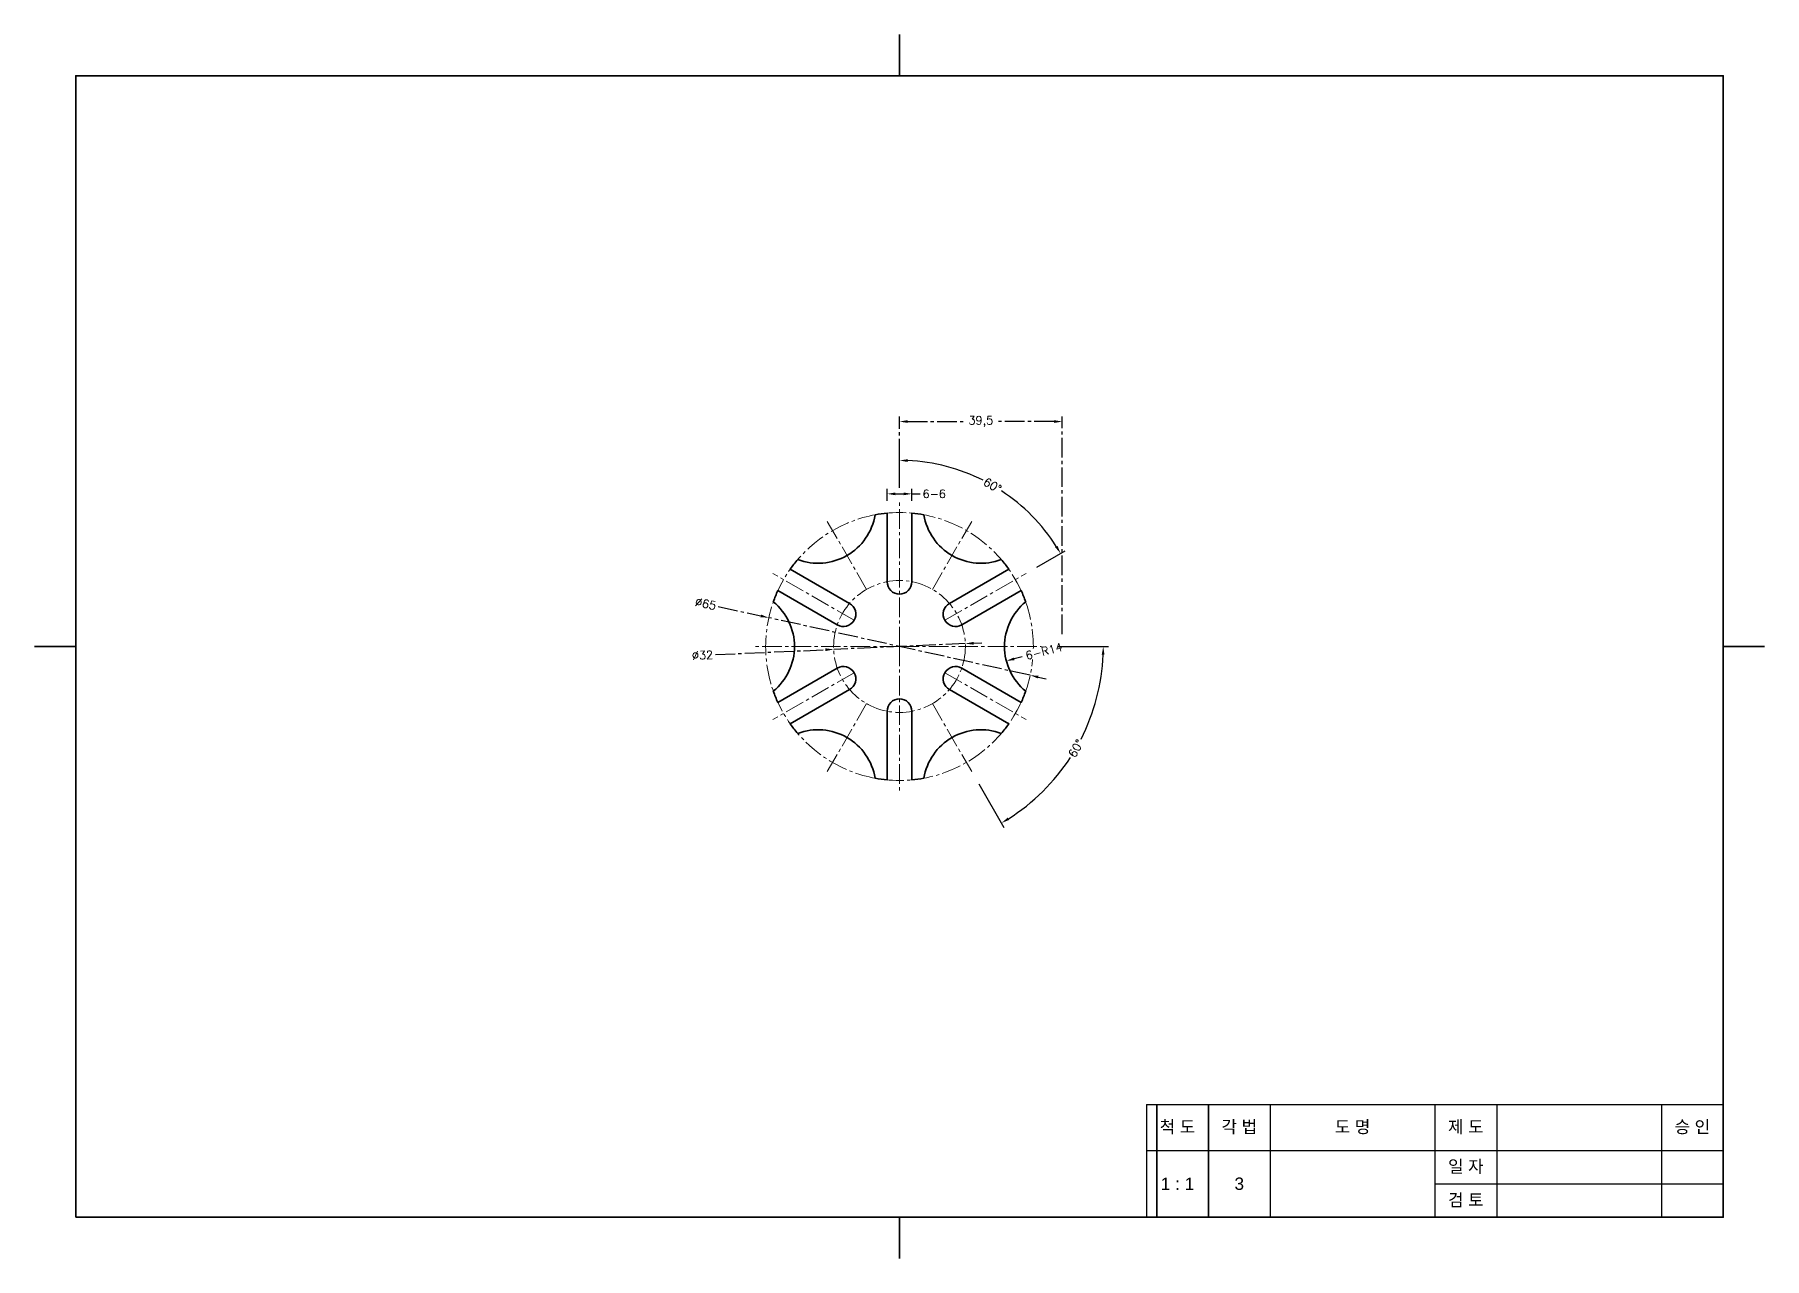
# Model space of a CAD drawing. Header units: millimetres. Extents: x 0 to 11420, y 0 to 297.
# Drawn here: x 7500 to 7920, y 0 to 297 of the extents above; entities that cross this region are included whole.
import ezdxf

# ---------------------------------------------------------------- set-up
doc = ezdxf.new("R2010")
doc.units = ezdxf.units.MM
doc.header["$LTSCALE"] = 0.25
doc.linetypes.add('CENTER2', pattern=[28.575, 19.05, -3.175, 3.175, -3.175])
for name, color, linetype, lineweight in [('1_윤곽선', 4, 'Continuous', 35), ('2_외형선', 7, 'Continuous', 35), ('4_중심선', 1, 'CENTER2', 18)]:
    doc.layers.add(name, color=color, linetype=linetype, lineweight=lineweight)
doc.styles.get("Standard").update_dxf_attribs({"font": 'arial.ttf'})
doc.styles.add('주석', font='romans.shx', dxfattribs={"height": 2, "bigfont": 'whgtxt.shx'})
doc.dimstyles.new('주석', dxfattribs={"dimscale": 0, "dimtxt": 2, "dimasz": 2, "dimexe": 1.25, "dimexo": 3, "dimtad": 0, "dimtxsty": '주석', "dimcen": 0, "dimclrd": 3, "dimclre": 3, "dimclrt": 3, "dimadec": 0, "dimazin": 0, "dimtfac": 1, "dimtmove": 0, "dimatfit": 3, "dimfxl": 5, "dimtfill": 1, "dimarcsym": 0})

# ---------------------------------------------------------------- blocks, each defined once
blk = doc.blocks.new('*T181')
at = {"layer": '1_윤곽선', "color": 0, "linetype": 'ByBlock', "lineweight": -2, "transparency": 16777216}
for p, q in [((0, 0), (140, 0)), ((0, 0), (0, -27.35)), ((140, 0), (140, -27.35)), ((0, -27.35), (140, -27.35))]:
    blk.add_line(p, q, dxfattribs=at)
at = {"layer": '1_윤곽선', "color": 3, "linetype": 'ByBlock', "lineweight": -2, "transparency": 16777216}
for p, q in [((15, 0), (15, -27.35)), ((30, 0), (30, -27.35)), ((70, 0), (70, -27.35)), ((85, 0), (85, -27.35)), ((125, 0), (125, -27.35)), ((0, -11.14), (140, -11.14)), ((70, -19.24), (140, -19.24))]:
    blk.add_line(p, q, dxfattribs=at)
at = {"layer": '1_윤곽선', "color": 2, "transparency": 16777216, "char_height": 3, "attachment_point": 5}
for s, insert, width in [('{\\fGulim|b0|i0|c129|p50;척 도}', (7.5, -5.57), 12), ('{\\fGulim|b0|i0|c129|p50;각 법}', (22.5, -5.57), 12), ('{\\fGulim|b0|i0|c129|p50;도 명}', (50, -5.57), 37), ('{\\fGulim|b0|i0|c129|p50;제 도}', (77.5, -5.57), 12), ('{\\fGulim|b0|i0|c129|p50;승 인}', (132.5, -5.57), 12), ('{\\fGulim|b0|i0|c129|p50;일 자}', (77.5, -15.19), 12), ('1 : 1', (7.5, -19.24), 12), ('3', (22.5, -19.24), 12), ('{\\fGulim|b0|i0|c129|p50;검 토}', (77.5, -23.29), 12)]:
    blk.add_mtext(s, dxfattribs=dict(at, insert=insert, width=width))
blk = doc.blocks.new('*D182')
at = {"layer": '4_중심선', "color": 3, "lineweight": -2, "transparency": 16777216}
for p, q in [((7666.01, 158.19), (7676.31, 155.92)), ((7741.74, 141.51), (7678.26, 155.49)), ((7743.69, 141.08), (7745.64, 140.65))]:
    blk.add_line(p, q, dxfattribs=at)
at = {"layer": '4_중심선', "color": 3, "transparency": 16777216}
for points in [[(7676.38, 156.25), (7676.24, 155.6), (7678.26, 155.49)], [(7743.76, 141.4), (7743.62, 140.75), (7741.74, 141.51)]]:
    blk.add_solid(points, dxfattribs=at)
at = {"layer": 'Defpoints', "color": 0, "transparency": 16777216}
for p in [(7678.26, 155.49), (7741.74, 141.51)]:
    blk.add_point(p, dxfattribs=at)
at = {"layer": '4_중심선', "color": 3, "transparency": 16777216, "insert": (7662.94, 158.87), "char_height": 2, "attachment_point": 5, "rotation": 347.5728, "style": '주석', "bg_fill": 3, "box_fill_scale": 1.1, "bg_fill_color": 256, "bg_fill_true_color": 13158600, "bg_fill_transparency": 0}
blk.add_mtext('∅65', dxfattribs=at)
blk = doc.blocks.new('*D183')
at = {"layer": '4_중심선', "color": 3, "lineweight": -2, "transparency": 16777216}
for p, q in [((7665.31, 146.54), (7692.02, 147.71)), ((7725.98, 149.2), (7694.02, 147.8)), ((7727.98, 149.29), (7729.98, 149.38))]:
    blk.add_line(p, q, dxfattribs=at)
at = {"layer": '4_중심선', "color": 3, "transparency": 16777216}
for points in [[(7692, 148.05), (7692.03, 147.38), (7694.02, 147.8)], [(7727.97, 149.62), (7728, 148.95), (7725.98, 149.2)]]:
    blk.add_solid(points, dxfattribs=at)
at = {"layer": 'Defpoints', "color": 0, "transparency": 16777216}
for p in [(7694.02, 147.8), (7725.98, 149.2)]:
    blk.add_point(p, dxfattribs=at)
at = {"layer": '4_중심선', "color": 3, "transparency": 16777216, "insert": (7662.17, 146.4), "char_height": 2, "attachment_point": 5, "rotation": 2.5079, "style": '주석', "bg_fill": 3, "box_fill_scale": 1.1, "bg_fill_color": 256, "bg_fill_true_color": 13158600, "bg_fill_transparency": 0}
blk.add_mtext('∅32', dxfattribs=at)
blk = doc.blocks.new('*D184')
at = {"layer": '4_중심선', "color": 3, "lineweight": -2, "transparency": 16777216}
blk.add_line((7739.82, 146.01), (7737.88, 145.51), dxfattribs=at)
at = {"layer": '4_중심선', "color": 3, "transparency": 16777216}
blk.add_solid([(7737.8, 145.83), (7737.96, 145.19), (7735.94, 145.01)], dxfattribs=at)
at = {"layer": 'Defpoints', "color": 0, "transparency": 16777216}
blk.add_point((7735.94, 145.01), dxfattribs=at)
at = {"layer": '4_중심선', "color": 3, "transparency": 16777216, "insert": (7745.08, 147.36), "char_height": 2, "attachment_point": 5, "rotation": 14.4193, "style": '주석', "bg_fill": 3, "box_fill_scale": 1.1, "bg_fill_color": 256, "bg_fill_true_color": 13158600, "bg_fill_transparency": 0}
blk.add_mtext('6-R14', dxfattribs=at)
at = {"layer": 'Defpoints', "color": 0, "transparency": 16777216}
blk.add_point((7749.5, 148.5), dxfattribs=at)
blk = doc.blocks.new('*D185')
at = {"layer": '4_중심선', "color": 3, "lineweight": -2, "transparency": 16777216}
for p, q in [((7707, 183.86), (7707, 186.79)), ((7709, 185.54), (7711, 185.54)), ((7713, 183.86), (7713, 186.79)), ((7713, 185.54), (7715, 185.54))]:
    blk.add_line(p, q, dxfattribs=at)
at = {"layer": '4_중심선', "color": 3, "transparency": 16777216}
for points in [[(7709, 185.87), (7709, 185.21), (7707, 185.54)], [(7711, 185.87), (7711, 185.21), (7713, 185.54)]]:
    blk.add_solid(points, dxfattribs=at)
at = {"layer": 'Defpoints', "color": 0, "transparency": 16777216}
for p in [(7713, 185.54), (7707, 180.86), (7713, 180.86)]:
    blk.add_point(p, dxfattribs=at)
at = {"layer": '4_중심선', "color": 3, "transparency": 16777216, "insert": (7718.43, 185.54), "char_height": 2, "attachment_point": 5, "style": '주석', "bg_fill": 3, "box_fill_scale": 1.1, "bg_fill_color": 256, "bg_fill_true_color": 13158600, "bg_fill_transparency": 0}
blk.add_mtext('6-6', dxfattribs=at)
blk = doc.blocks.new('*D186')
at = {"layer": '4_중심선', "color": 3, "lineweight": -2, "transparency": 16777216}
for p, q in [((7710, 187), (7710, 204.34)), ((7712, 203.09), (7726.08, 203.09)), ((7747.5, 203.09), (7733.42, 203.09)), ((7749.5, 151.5), (7749.5, 204.34))]:
    blk.add_line(p, q, dxfattribs=at)
at = {"layer": '4_중심선', "color": 3, "transparency": 16777216}
for points in [[(7712, 203.43), (7712, 202.76), (7710, 203.09)], [(7747.5, 203.43), (7747.5, 202.76), (7749.5, 203.09)]]:
    blk.add_solid(points, dxfattribs=at)
at = {"layer": 'Defpoints', "color": 0, "transparency": 16777216}
for p in [(7749.5, 203.09), (7710, 184), (7749.5, 148.5)]:
    blk.add_point(p, dxfattribs=at)
at = {"layer": '4_중심선', "color": 3, "transparency": 16777216, "insert": (7729.75, 203.09), "char_height": 2, "attachment_point": 5, "style": '주석', "bg_fill": 3, "box_fill_scale": 1.1, "bg_fill_color": 256, "bg_fill_true_color": 13158600, "bg_fill_transparency": 0}
blk.add_mtext('39,5', dxfattribs=at)
blk = doc.blocks.new('*D187')
at = {"layer": '2_외형선', "color": 3, "lineweight": -2, "transparency": 16777216}
for p, q in [((7710, 187), (7710, 194.91)), ((7743.34, 167.75), (7750.19, 171.7))]:
    blk.add_line(p, q, dxfattribs=at)
for start, end in [(63.272, 87.4621), (32.5379, 56.728)]:
    blk.add_arc((7710, 148.5), 45.16, start, end, dxfattribs=at)
at = {"layer": '2_외형선', "color": 3, "transparency": 16777216}
for points in [[(7711.99, 193.28), (7712.01, 193.95), (7710, 193.66)], [(7748.35, 172.96), (7747.78, 172.61), (7749.11, 171.08)]]:
    blk.add_solid(points, dxfattribs=at)
at = {"layer": 'Defpoints', "color": 0, "transparency": 16777216}
for p in [(7710, 184), (7739.03, 183.09), (7740.74, 166.25), (7721.01, 154.86), (7710, 148.5)]:
    blk.add_point(p, dxfattribs=at)
at = {"layer": '2_외형선', "color": 3, "transparency": 16777216, "insert": (7732.58, 187.61), "char_height": 2, "attachment_point": 5, "rotation": 330, "style": '주석', "bg_fill": 3, "box_fill_scale": 1.1, "bg_fill_color": 256, "bg_fill_true_color": 13158600, "bg_fill_transparency": 0}
blk.add_mtext('60°', dxfattribs=at)
blk = doc.blocks.new('*D188')
at = {"layer": '2_외형선', "color": 3, "lineweight": -2, "transparency": 16777216}
for p, q in [((7748.5, 148.5), (7760.72, 148.5)), ((7729.25, 115.16), (7735.36, 104.57))]:
    blk.add_line(p, q, dxfattribs=at)
for start, end in [(332.9862, 357.6836), (302.3164, 327.0138)]:
    blk.add_arc((7710, 148.5), 49.47, start, end, dxfattribs=at)
at = {"layer": '2_외형선', "color": 3, "transparency": 16777216}
for points in [[(7759.1, 146.51), (7759.77, 146.49), (7759.47, 148.5)], [(7736.62, 106.4), (7736.28, 106.97), (7734.74, 105.65)]]:
    blk.add_solid(points, dxfattribs=at)
at = {"layer": 'Defpoints', "color": 0, "transparency": 16777216}
for p in [(7710, 148.5), (7745.5, 148.5), (7718, 134.64), (7727.75, 117.76), (7747.9, 116.7)]:
    blk.add_point(p, dxfattribs=at)
at = {"layer": '2_외형선', "color": 3, "transparency": 16777216, "insert": (7752.85, 123.76), "char_height": 2, "attachment_point": 5, "rotation": 60, "style": '주석', "bg_fill": 3, "box_fill_scale": 1.1, "bg_fill_color": 256, "bg_fill_true_color": 13158600, "bg_fill_transparency": 0}
blk.add_mtext('60°', dxfattribs=at)

msp = doc.modelspace()

# ---------------------------------------------------------------- linework, layer by layer
at = {"layer": '1_윤곽선'}
for p, q in [((7710, 297), (7710, 287)), ((7500, 148.5), (7510, 148.5)), ((7920, 148.5), (7910, 148.5)), ((7710, 0), (7710, 10))]:
    msp.add_line(p, q, dxfattribs=at)
msp.add_lwpolyline([(7510, 10), (7910, 10), (7910, 287), (7510, 287)], close=True, dxfattribs=at)
at = {"layer": '2_외형선'}
for p, q in [((7772.5, 37.347), (7772.5, 10)), ((7785, 37.347), (7785, 10))]:
    msp.add_line(p, q, dxfattribs=at)
for points in [[(7698.987, 154.858, 0.4142136), (7697.889, 158.956), (7683.474, 167.279, -0.0227872), (7685.293, 169.615, 0.4741373), (7704.067, 180.454, -0.0227872), (7707, 180.861), (7707, 164.216, 0.4142136), (7710, 161.216)], [(7710, 161.216, 0.4142136), (7713, 164.216), (7713, 180.861, -0.0227872), (7715.933, 180.454, 0.4741373), (7734.707, 169.615, -0.0227872), (7736.526, 167.279), (7722.111, 158.956, 0.4142136), (7721.013, 154.858)], [(7698.987, 142.142, 0.4142136), (7694.889, 143.24), (7680.474, 134.917, -0.0227872), (7679.361, 137.661, 0.4741373), (7679.361, 159.339, -0.0227872), (7680.474, 162.083), (7694.889, 153.76, 0.4142136), (7698.987, 154.858)], [(7721.013, 154.858, 0.4142136), (7725.111, 153.76), (7739.526, 162.083, -0.0227872), (7740.639, 159.339, 0.4741373), (7740.639, 137.661, -0.0227872), (7739.526, 134.917), (7725.111, 143.24, 0.4142136), (7721.013, 142.142)], [(7710, 135.784, 0.4142136), (7707, 132.784), (7707, 116.139, -0.0227872), (7704.067, 116.546, 0.4741373), (7685.293, 127.385, -0.0227872), (7683.474, 129.721), (7697.889, 138.044, 0.4142136), (7698.987, 142.142)], [(7721.013, 142.142, 0.4142136), (7722.111, 138.044), (7736.526, 129.721, -0.0227872), (7734.707, 127.385, 0.4741373), (7715.933, 116.546, -0.0227872), (7713, 116.139), (7713, 132.784, 0.4142136), (7710, 135.784)]]:
    msp.add_lwpolyline(points, format="xyb", dxfattribs=at)
at = {"layer": '4_중심선'}
for p, q in [((7710, 148.5), (7710, 184)), ((7710, 148.5), (7710, 181)), ((7702, 162.356), (7692.25, 179.244)), ((7718, 162.356), (7727.75, 179.244)), ((7698.987, 154.858), (7679.256, 166.25)), ((7698.987, 154.858), (7681.854, 164.75)), ((7721.013, 154.858), (7740.744, 166.25)), ((7721.013, 154.858), (7738.146, 164.75)), ((7710, 148.5), (7674.5, 148.5)), ((7710, 148.5), (7710, 116)), ((7710, 148.5), (7710, 113)), ((7710, 148.5), (7745.5, 148.5)), ((7698.987, 142.142), (7679.256, 130.75)), ((7698.987, 142.142), (7681.854, 132.25)), ((7721.013, 142.142), (7738.146, 132.25)), ((7721.013, 142.142), (7740.744, 130.75)), ((7702, 134.644), (7692.25, 117.756)), ((7718, 134.644), (7727.75, 117.756))]:
    msp.add_line(p, q, dxfattribs=at)
for radius in [32.5, 16]:
    msp.add_circle((7710, 148.5), radius, dxfattribs=at)

# ---------------------------------------------------------------- block references
msp.add_blockref('*T181', (7770, 37.347))

# ---------------------------------------------------------------- next in the draw order: dimensions: what is measured, and where the dimension line sits
dim = msp.add_linear_dim(base=(7713, 185.54), p1=(7707, 180.861), p2=(7713, 180.861), text='6-<>', dimstyle='주석', dxfattribs=at)
dim.commit()
dim.dimension.update_dxf_attribs({"geometry": '*D185', "text_midpoint": (7718.435, 185.54)})
dim = msp.add_diameter_dim_2p(p1=(7741.739, 141.506), p2=(7678.261, 155.494), dimstyle='주석', dxfattribs=at)
dim.commit()
dim.dimension.update_dxf_attribs({"geometry": '*D182', "text_midpoint": (7662.938, 158.871), "dimtype": 163})

# ---------------------------------------------------------------- next in the draw order: dimensions: what is measured, and where the dimension line sits
dim = msp.add_diameter_dim_2p(p1=(7725.985, 149.2), p2=(7694.015, 147.8), dimstyle='주석', dxfattribs=at)
dim.commit()
dim.dimension.update_dxf_attribs({"geometry": '*D183', "text_midpoint": (7662.167, 146.405), "dimtype": 163})
dim = msp.add_radius_dim(center=(7749.5, 148.5), mpoint=(7735.941, 145.014), text='6-<>', dimstyle='주석', dxfattribs=at)
dim.commit()
dim.dimension.update_dxf_attribs({"geometry": '*D184', "text_midpoint": (7745.078, 147.363), "dimtype": 164})

# ---------------------------------------------------------------- next in the draw order: dimensions: what is measured, and where the dimension line sits
dim = msp.add_linear_dim(base=(7749.5, 203.092), p1=(7710, 184), p2=(7749.5, 148.5), dimstyle='주석', dxfattribs=at)
dim.commit()
dim.dimension.update_dxf_attribs({"geometry": '*D186', "text_midpoint": (7729.75, 203.092), "dimtype": 160})

# ---------------------------------------------------------------- next in the draw order: dimensions: what is measured, and where the dimension line sits
at = {"layer": '2_외형선'}
dim = msp.add_angular_dim_2l(base=(7739.026, 183.092), line1=((7721.013, 154.858), (7740.744, 166.25)), line2=((7710, 148.5), (7710, 184)), dimstyle='주석', override={"dimscale": 0}, dxfattribs=at)
dim.commit()
dim.dimension.update_dxf_attribs({"geometry": '*D187', "text_midpoint": (7732.578, 187.607)})

# ---------------------------------------------------------------- next in the draw order: dimensions: what is measured, and where the dimension line sits
dim = msp.add_angular_dim_2l(base=(7747.899, 116.699), line1=((7718, 134.644), (7727.75, 117.756)), line2=((7710, 148.5), (7745.5, 148.5)), dimstyle='주석', override={"dimscale": 0}, dxfattribs=at)
dim.commit()
dim.dimension.update_dxf_attribs({"geometry": '*D188', "text_midpoint": (7752.846, 123.763)})

doc.saveas('drawing.dxf')
